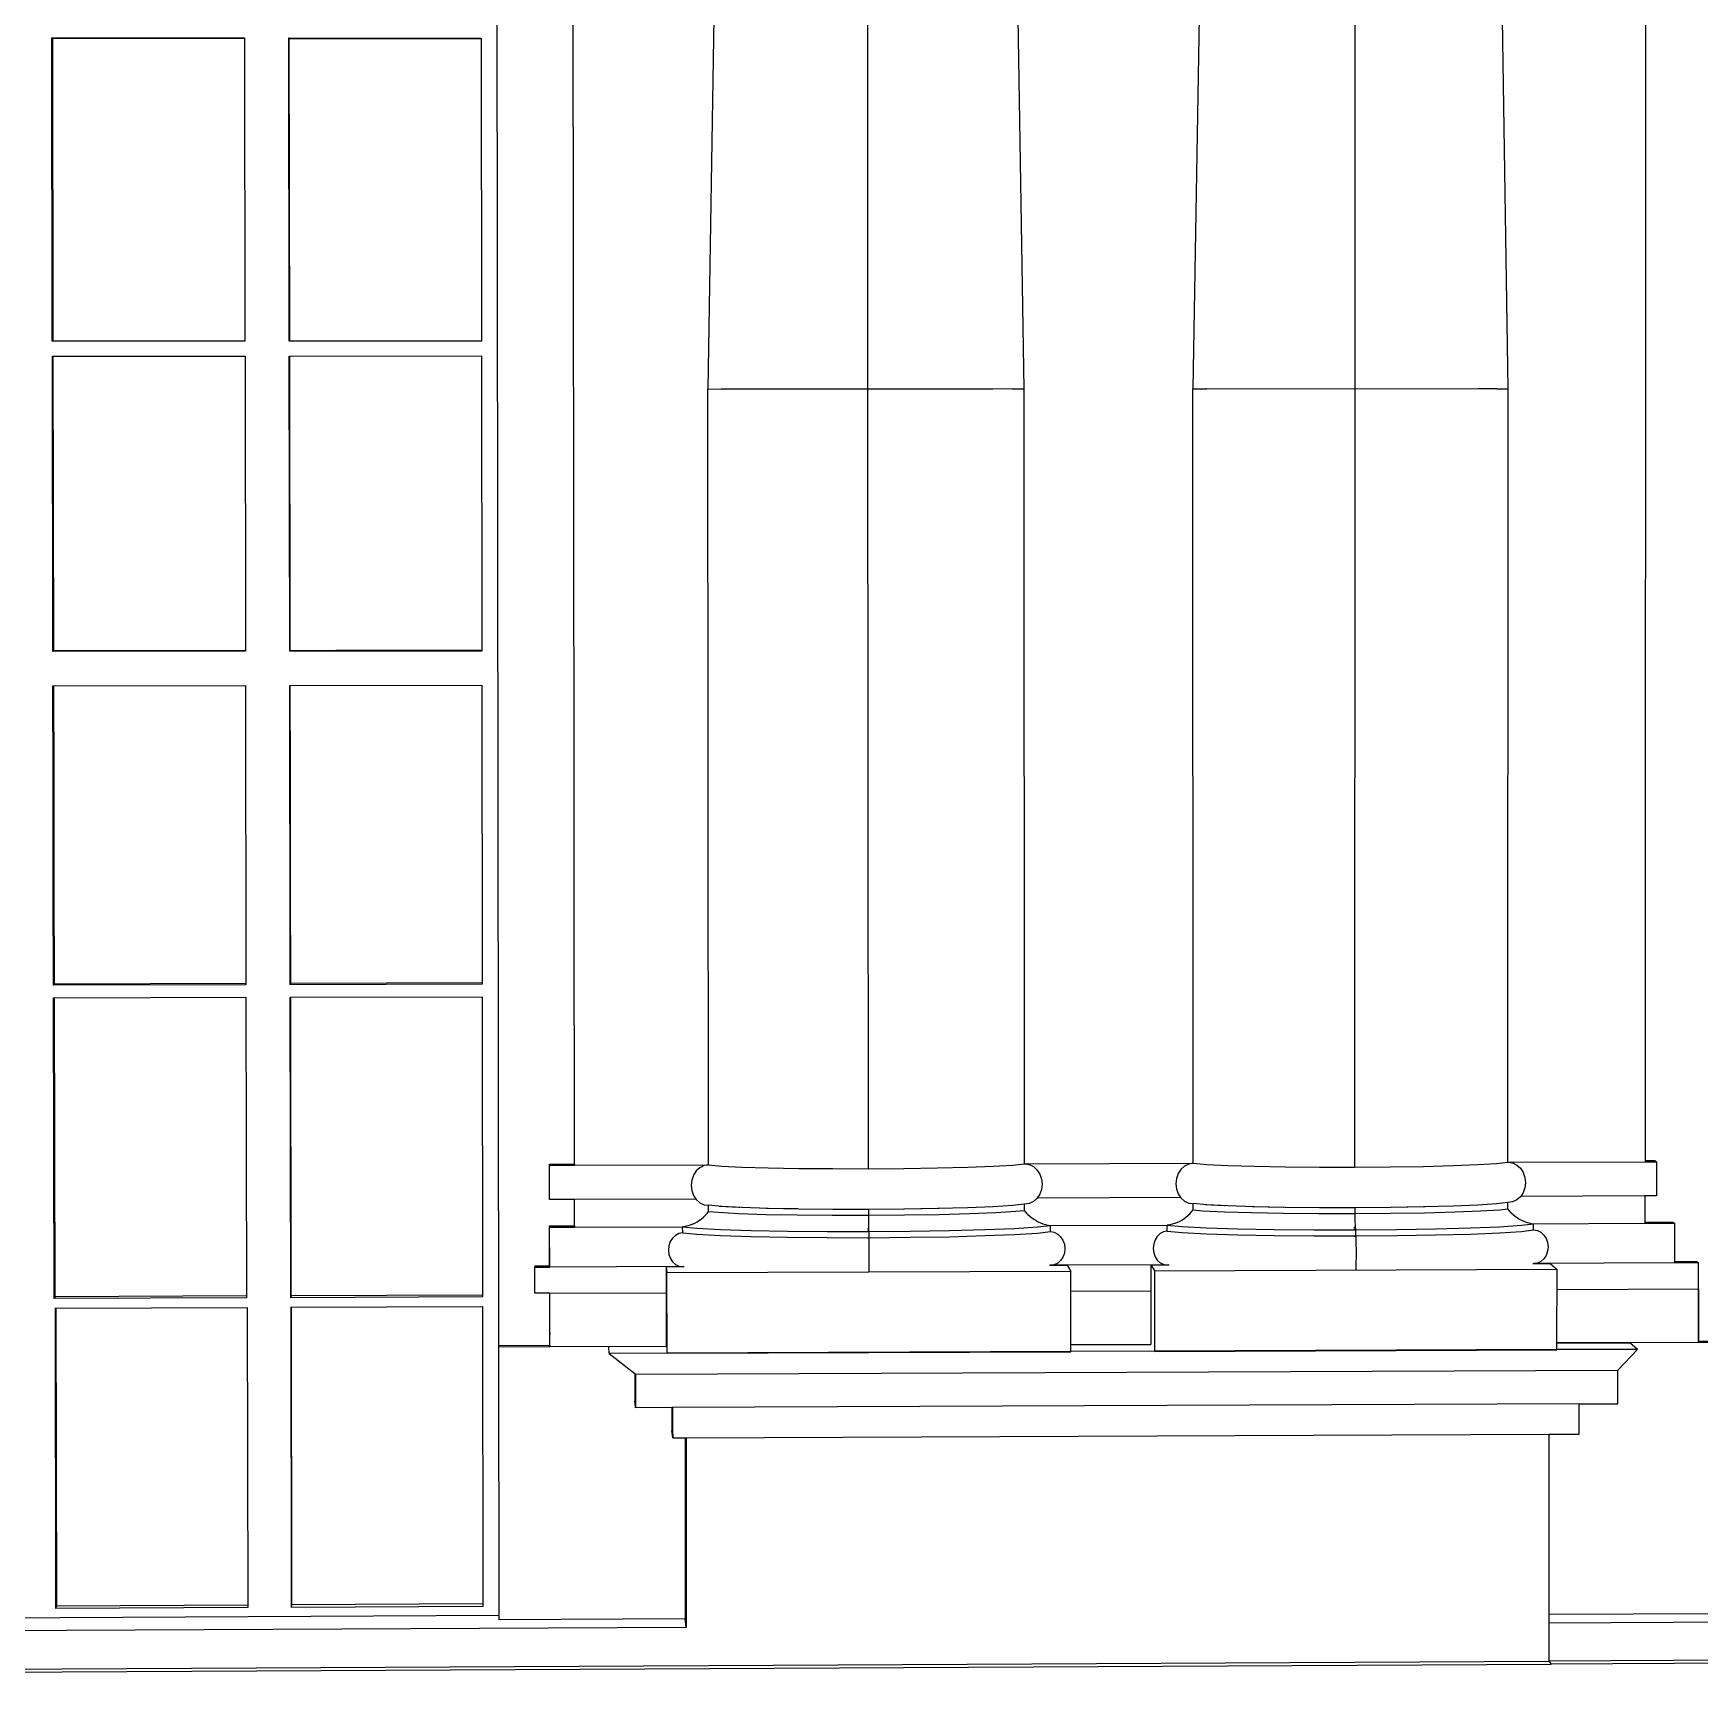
# Model space of a CAD drawing. Extents: x -106 to 80, y -44 to 65.
# Drawn here: x -13.59 to 4.62, y -7.24 to 10.83 of the extents above; entities that cross this region are included whole.
import ezdxf

# ---------------------------------------------------------------- set-up
doc = ezdxf.new("R2010")
doc.units = 0
doc.layers.get('0').update_dxf_attribs({"linetype": 'CONTINUOUS'})

msp = doc.modelspace()

# ---------------------------------------------------------------- linework, layer by layer
for p, q in [((-5.97, 22.871), (-6.218, 6.946)), ((-4.469, 6.944), (-4.48, 22.934)), ((-2.761, 6.947), (-3.024, 22.855)), ((-0.658, 22.842), (-0.918, 6.947)), ((0.853, 6.945), (0.851, 22.904)), ((2.526, 6.947), (2.277, 22.825)), ((-8.527, 14.353), (-8.507, -3.507)), ((-7.681, 2.715), (-7.691, 11.782)), ((-7.681, 2.715), (-7.69, 11.788)), ((4.028, 11.764), (4.021, -1.484)), ((-13.382, 7.469), (-13.387, 10.784)), ((-13.387, 10.784), (-11.282, 10.782)), ((-13.377, 10.778), (-13.387, 10.784)), ((-13.371, 7.469), (-13.377, 10.778)), ((-13.377, 10.778), (-11.282, 10.775)), ((-11.282, 10.782), (-11.282, 10.775)), ((-11.282, 10.775), (-11.277, 7.469)), ((-10.792, 7.469), (-10.797, 10.781)), ((-10.797, 10.781), (-8.696, 10.779)), ((-10.792, 10.774), (-10.797, 10.781)), ((-10.792, 10.774), (-8.696, 10.772)), ((-10.787, 7.469), (-10.792, 10.774)), ((-8.696, 10.779), (-8.696, 10.772)), ((-8.696, 10.772), (-8.692, 7.469)), ((-13.371, 7.469), (-13.382, 7.469)), ((-11.277, 7.469), (-13.371, 7.469)), ((-10.787, 7.469), (-10.792, 7.469)), ((-8.692, 7.469), (-10.787, 7.469)), ((-13.375, 4.077), (-13.381, 7.306)), ((-13.381, 7.306), (-13.371, 7.306)), ((-13.365, 4.084), (-13.371, 7.306)), ((-13.371, 7.306), (-11.276, 7.306)), ((-11.276, 7.306), (-11.272, 4.087)), ((-10.787, 4.081), (-10.792, 7.306)), ((-10.792, 7.306), (-10.787, 7.306)), ((-10.787, 7.306), (-8.692, 7.307)), ((-10.782, 4.087), (-10.787, 7.306)), ((-8.692, 7.307), (-8.688, 4.09)), ((-6.211, -1.53), (-6.218, 6.946)), ((-6.218, 6.946), (-6.073, 6.945)), ((-4.469, 6.944), (-6.073, 6.945)), ((-3.105, 6.945), (-4.469, 6.944)), ((-4.464, -1.573), (-4.469, 6.944)), ((-2.895, 6.946), (-3.105, 6.945)), ((-2.895, 6.946), (-2.761, 6.947)), ((-2.758, -1.519), (-2.761, 6.947)), ((-0.917, -1.513), (-0.918, 6.947)), ((-0.918, 6.947), (-0.766, 6.946)), ((0.853, 6.945), (-0.766, 6.946)), ((0.852, -1.556), (0.853, 6.945)), ((2.198, 6.946), (0.853, 6.945)), ((2.401, 6.947), (2.198, 6.946)), ((2.401, 6.947), (2.526, 6.947)), ((2.523, -1.502), (2.526, 6.947)), ((-13.365, 4.084), (-13.375, 4.077)), ((-11.272, 4.08), (-13.375, 4.077)), ((-11.272, 4.087), (-13.365, 4.084)), ((-11.272, 4.087), (-11.272, 4.08)), ((-10.782, 4.087), (-10.787, 4.081)), ((-10.288, 4.081), (-10.787, 4.081)), ((-10.284, 4.088), (-10.782, 4.087)), ((-10.284, 4.088), (-10.288, 4.081)), ((-8.688, 4.083), (-10.288, 4.081)), ((-8.688, 4.09), (-10.284, 4.088)), ((-8.688, 4.09), (-8.688, 4.083)), ((-13.375, 3.704), (-13.364, 3.704)), ((-13.373, 2.703), (-13.375, 3.704)), ((-13.364, 3.704), (-11.271, 3.707)), ((-13.362, 2.703), (-13.364, 3.704)), ((-11.271, 3.707), (-11.266, 0.45)), ((-10.787, 3.707), (-10.781, 3.707)), ((-10.785, 2.712), (-10.787, 3.707)), ((-10.781, 3.707), (-8.688, 3.71)), ((-10.78, 2.712), (-10.781, 3.707)), ((-8.688, 3.71), (-8.684, 0.457)), ((-13.362, 2.703), (-13.373, 2.703)), ((-13.373, 2.694), (-13.373, 2.703)), ((-13.362, 2.694), (-13.373, 2.694)), ((-13.373, 2.629), (-13.373, 2.694)), ((-13.362, 2.629), (-13.373, 2.629)), ((-13.373, 2.624), (-13.373, 2.629)), ((-13.373, 2.624), (-13.362, 2.624)), ((-13.373, 2.534), (-13.373, 2.624)), ((-13.362, 2.694), (-13.362, 2.703)), ((-13.362, 2.629), (-13.362, 2.694)), ((-13.362, 2.624), (-13.362, 2.629)), ((-13.362, 2.534), (-13.362, 2.624)), ((-10.78, 2.712), (-10.785, 2.712)), ((-10.785, 2.703), (-10.785, 2.712)), ((-10.78, 2.703), (-10.785, 2.703)), ((-10.785, 2.638), (-10.785, 2.703)), ((-10.78, 2.638), (-10.785, 2.638)), ((-10.785, 2.633), (-10.785, 2.638)), ((-10.785, 2.633), (-10.78, 2.633)), ((-10.785, 2.543), (-10.785, 2.633)), ((-10.78, 2.703), (-10.78, 2.712)), ((-10.78, 2.638), (-10.78, 2.703)), ((-10.78, 2.633), (-10.78, 2.638)), ((-10.78, 2.543), (-10.78, 2.633)), ((-7.681, 2.715), (-7.681, 2.715)), ((-7.681, 2.706), (-7.681, 2.715)), ((-7.681, 2.706), (-7.681, 2.715)), ((-7.681, 2.706), (-7.681, 2.706)), ((-7.681, 2.641), (-7.681, 2.706)), ((-7.681, 2.641), (-7.681, 2.706)), ((-7.681, 2.641), (-7.681, 2.641)), ((-7.681, 2.637), (-7.681, 2.641)), ((-7.681, 2.637), (-7.681, 2.641)), ((-7.681, 2.637), (-7.681, 2.637)), ((-7.681, 2.547), (-7.681, 2.637)), ((-7.681, 2.547), (-7.681, 2.637)), ((-13.362, 2.534), (-13.373, 2.534)), ((-13.373, 2.472), (-13.373, 2.534)), ((-13.362, 2.472), (-13.373, 2.472)), ((-13.372, 2.376), (-13.373, 2.472)), ((-13.362, 2.376), (-13.372, 2.376)), ((-13.372, 2.374), (-13.372, 2.376)), ((-13.362, 2.375), (-13.372, 2.374)), ((-13.372, 1.989), (-13.372, 2.374)), ((-13.362, 2.472), (-13.362, 2.534)), ((-13.362, 2.376), (-13.362, 2.472)), ((-13.362, 2.375), (-13.362, 2.376)), ((-13.361, 1.989), (-13.362, 2.375)), ((-10.78, 2.543), (-10.785, 2.543)), ((-10.785, 2.481), (-10.785, 2.543)), ((-10.78, 2.481), (-10.785, 2.481)), ((-10.785, 2.386), (-10.785, 2.481)), ((-10.779, 2.386), (-10.785, 2.386)), ((-10.785, 2.384), (-10.785, 2.386)), ((-10.779, 2.384), (-10.785, 2.384)), ((-10.784, 1.999), (-10.785, 2.384)), ((-10.78, 2.481), (-10.78, 2.543)), ((-10.779, 2.386), (-10.78, 2.481)), ((-10.779, 2.384), (-10.779, 2.386)), ((-10.779, 1.999), (-10.779, 2.384)), ((-7.681, 2.547), (-7.681, 2.547)), ((-7.681, 2.485), (-7.681, 2.547)), ((-7.681, 2.485), (-7.681, 2.547)), ((-7.681, 2.485), (-7.681, 2.485)), ((-7.681, 2.389), (-7.681, 2.485)), ((-7.681, 2.389), (-7.681, 2.485)), ((-7.681, 2.389), (-7.681, 2.389)), ((-7.681, 2.387), (-7.681, 2.389)), ((-7.681, 2.387), (-7.681, 2.389)), ((-7.681, 2.387), (-7.681, 2.387)), ((-7.681, 2.003), (-7.681, 2.387)), ((-7.68, 2.003), (-7.681, 2.387)), ((-13.361, 1.989), (-13.372, 1.989)), ((-13.372, 1.988), (-13.372, 1.989)), ((-13.361, 1.988), (-13.372, 1.988)), ((-13.372, 1.901), (-13.372, 1.988)), ((-13.361, 1.901), (-13.372, 1.901)), ((-13.371, 1.78), (-13.372, 1.901)), ((-13.361, 1.988), (-13.361, 1.989)), ((-13.361, 1.901), (-13.361, 1.988)), ((-13.361, 1.78), (-13.361, 1.901)), ((-10.779, 1.999), (-10.784, 1.999)), ((-10.784, 1.998), (-10.784, 1.999)), ((-10.779, 1.998), (-10.784, 1.998)), ((-10.784, 1.911), (-10.784, 1.998)), ((-10.779, 1.911), (-10.784, 1.911)), ((-10.784, 1.791), (-10.784, 1.911)), ((-10.779, 1.998), (-10.779, 1.999)), ((-10.779, 1.911), (-10.779, 1.998)), ((-10.779, 1.791), (-10.779, 1.911)), ((-7.68, 2.003), (-7.681, 2.003)), ((-7.681, 2.002), (-7.681, 2.003)), ((-7.68, 2.002), (-7.681, 2.002)), ((-7.681, 1.915), (-7.681, 2.002)), ((-7.68, 1.915), (-7.681, 1.915)), ((-7.68, 1.795), (-7.681, 1.915)), ((-7.68, 2.002), (-7.68, 2.003)), ((-7.68, 1.915), (-7.68, 2.002)), ((-7.68, 1.795), (-7.68, 1.915)), ((-13.361, 1.78), (-13.371, 1.78)), ((-13.371, 1.777), (-13.371, 1.78)), ((-13.361, 1.777), (-13.371, 1.777)), ((-13.371, 1.731), (-13.371, 1.777)), ((-13.371, 1.731), (-13.361, 1.731)), ((-13.371, 1.631), (-13.371, 1.731)), ((-13.361, 1.777), (-13.361, 1.78)), ((-13.361, 1.731), (-13.361, 1.777)), ((-13.361, 1.631), (-13.361, 1.731)), ((-10.779, 1.791), (-10.784, 1.791)), ((-10.784, 1.787), (-10.784, 1.791)), ((-10.779, 1.787), (-10.784, 1.787)), ((-10.784, 1.741), (-10.784, 1.787)), ((-10.784, 1.741), (-10.779, 1.741)), ((-10.784, 1.641), (-10.784, 1.741)), ((-10.778, 1.641), (-10.784, 1.641)), ((-10.784, 1.517), (-10.784, 1.641)), ((-10.779, 1.787), (-10.779, 1.791)), ((-10.779, 1.741), (-10.779, 1.787)), ((-10.778, 1.641), (-10.779, 1.741)), ((-10.778, 1.517), (-10.778, 1.641)), ((-7.68, 1.795), (-7.68, 1.795)), ((-7.68, 1.791), (-7.68, 1.795)), ((-7.68, 1.791), (-7.68, 1.795)), ((-7.68, 1.791), (-7.68, 1.791)), ((-7.68, 1.745), (-7.68, 1.791)), ((-7.68, 1.745), (-7.68, 1.791)), ((-7.68, 1.745), (-7.68, 1.745)), ((-7.68, 1.646), (-7.68, 1.745)), ((-7.68, 1.646), (-7.68, 1.745)), ((-7.68, 1.646), (-7.68, 1.646)), ((-7.68, 1.522), (-7.68, 1.646)), ((-7.68, 1.522), (-7.68, 1.646)), ((-13.361, 1.631), (-13.371, 1.631)), ((-13.371, 1.506), (-13.371, 1.631)), ((-13.36, 1.507), (-13.371, 1.506)), ((-13.371, 1.502), (-13.371, 1.506)), ((-13.36, 1.502), (-13.371, 1.502)), ((-13.369, 0.431), (-13.371, 1.502)), ((-13.36, 1.507), (-13.361, 1.631)), ((-13.36, 1.502), (-13.36, 1.507)), ((-13.358, 0.445), (-13.36, 1.502)), ((-10.778, 1.517), (-10.784, 1.517)), ((-10.784, 1.513), (-10.784, 1.517)), ((-10.778, 1.513), (-10.784, 1.513)), ((-10.782, 0.437), (-10.784, 1.513)), ((-10.778, 1.513), (-10.778, 1.517)), ((-10.777, 0.451), (-10.778, 1.513)), ((-7.68, 1.522), (-7.68, 1.522)), ((-7.68, 1.518), (-7.68, 1.522)), ((-7.68, 1.518), (-7.68, 1.522)), ((-7.68, 1.518), (-7.68, 1.518)), ((-7.676, -1.534), (-7.68, 1.518)), ((-7.677, -1.522), (-7.68, 1.518)), ((-13.358, 0.445), (-13.369, 0.431)), ((-11.266, 0.436), (-13.369, 0.431)), ((-11.266, 0.45), (-13.358, 0.445)), ((-11.266, 0.45), (-11.266, 0.436)), ((-10.777, 0.451), (-10.782, 0.437)), ((-8.684, 0.443), (-10.782, 0.437)), ((-8.684, 0.457), (-10.777, 0.451)), ((-8.684, 0.457), (-8.684, 0.443)), ((-13.363, -2.992), (-13.369, 0.295)), ((-13.369, 0.295), (-13.358, 0.295)), ((-13.358, 0.295), (-11.266, 0.3)), ((-13.352, -2.971), (-13.358, 0.295)), ((-11.266, 0.3), (-11.261, -2.963)), ((-10.777, -2.982), (-10.782, 0.301)), ((-10.782, 0.301), (-10.776, 0.301)), ((-10.776, 0.301), (-8.684, 0.307)), ((-10.772, -2.961), (-10.776, 0.301)), ((-8.684, 0.307), (-8.68, -2.953)), ((-7.949, -1.523), (-7.677, -1.522)), ((-7.948, -1.898), (-7.949, -1.523)), ((-7.949, -1.523), (-7.949, -1.535)), ((-7.949, -1.535), (-7.676, -1.534)), ((-7.948, -1.898), (-7.949, -1.535)), ((-7.677, -1.522), (-7.676, -1.534)), ((-7.676, -1.534), (-6.211, -1.529)), ((-6.345, -1.597), (-6.375, -1.644)), ((-6.306, -1.562), (-6.345, -1.597)), ((-6.26, -1.539), (-6.306, -1.562)), ((-6.211, -1.53), (-6.26, -1.539)), ((-6.211, -1.53), (-6.066, -1.543)), ((-6.066, -1.543), (-5.846, -1.554)), ((-5.846, -1.554), (-5.561, -1.563)), ((-5.561, -1.563), (-5.225, -1.569)), ((-5.225, -1.569), (-4.853, -1.572)), ((-4.853, -1.572), (-4.464, -1.573)), ((-4.464, -1.573), (-4.076, -1.57)), ((-4.076, -1.57), (-3.708, -1.564)), ((-3.708, -1.564), (-3.378, -1.556)), ((-3.378, -1.556), (-3.101, -1.545)), ((-3.101, -1.545), (-2.891, -1.533)), ((-2.891, -1.533), (-2.758, -1.519)), ((-2.758, -1.518), (-0.917, -1.512)), ((-2.758, -1.519), (-2.708, -1.527)), ((-2.708, -1.527), (-2.662, -1.55)), ((-2.662, -1.55), (-2.623, -1.585)), ((-2.623, -1.585), (-2.592, -1.631)), ((-2.592, -1.631), (-2.573, -1.685)), ((-1.079, -1.626), (-1.097, -1.68)), ((-1.049, -1.58), (-1.079, -1.626)), ((-1.01, -1.544), (-1.049, -1.58)), ((-0.965, -1.522), (-1.01, -1.544)), ((-0.917, -1.513), (-0.965, -1.522)), ((-0.917, -1.513), (-0.765, -1.526)), ((-0.765, -1.526), (-0.539, -1.537)), ((-0.539, -1.537), (-0.249, -1.546)), ((-0.249, -1.546), (0.09, -1.552)), ((0.09, -1.552), (0.464, -1.555)), ((0.464, -1.555), (0.852, -1.556)), ((0.852, -1.556), (1.238, -1.553)), ((1.238, -1.553), (1.602, -1.547)), ((1.602, -1.547), (1.926, -1.539)), ((1.926, -1.539), (2.196, -1.528)), ((2.196, -1.528), (2.398, -1.516)), ((2.398, -1.516), (2.523, -1.502)), ((2.523, -1.501), (4.021, -1.496)), ((2.523, -1.502), (2.573, -1.51)), ((2.573, -1.51), (2.619, -1.533)), ((2.619, -1.533), (2.659, -1.568)), ((2.659, -1.568), (2.689, -1.614)), ((2.689, -1.614), (2.709, -1.668)), ((4.021, -1.484), (4.13, -1.484)), ((4.021, -1.484), (4.021, -1.496)), ((4.021, -1.496), (4.13, -1.496)), ((4.13, -1.484), (4.146, -1.496)), ((4.13, -1.484), (4.13, -1.496)), ((4.13, -1.496), (4.146, -1.496)), ((4.146, -1.496), (4.146, -1.87)), ((-6.394, -1.697), (-6.4, -1.755)), ((-6.4, -1.755), (-6.394, -1.812)), ((-6.375, -1.644), (-6.394, -1.697)), ((-6.394, -1.812), (-6.375, -1.865)), ((-2.573, -1.799), (-2.592, -1.852)), ((-2.573, -1.685), (-2.567, -1.742)), ((-2.567, -1.742), (-2.573, -1.799)), ((-1.097, -1.68), (-1.104, -1.737)), ((-1.104, -1.737), (-1.097, -1.794)), ((-1.097, -1.794), (-1.079, -1.847)), ((2.709, -1.782), (2.689, -1.835)), ((2.709, -1.668), (2.715, -1.725)), ((2.715, -1.725), (2.709, -1.782)), ((-7.948, -1.898), (-7.948, -1.91)), ((-7.948, -1.898), (-7.948, -1.898)), ((-7.948, -1.91), (-7.948, -1.898)), ((-7.677, -1.91), (-7.948, -1.91)), ((-7.676, -2.197), (-7.677, -1.91)), ((-7.676, -1.91), (-7.677, -1.91)), ((-6.348, -1.905), (-7.676, -1.91)), ((-7.676, -2.21), (-7.676, -1.91)), ((-6.375, -1.865), (-6.345, -1.91)), ((-6.345, -1.91), (-6.305, -1.944)), ((-6.305, -1.944), (-6.26, -1.966)), ((-6.26, -1.966), (-6.211, -1.972)), ((-6.066, -1.986), (-6.211, -1.972)), ((-6.211, -2.04), (-6.211, -1.973)), ((-6.09, -1.982), (-5.88, -1.993)), ((-5.846, -1.997), (-6.066, -1.986)), ((-5.88, -1.993), (-5.871, -1.993)), ((-5.561, -2.006), (-5.846, -1.997)), ((-5.582, -2.003), (-5.242, -2.009)), ((-3.378, -1.999), (-3.708, -2.008)), ((-3.101, -1.988), (-3.378, -1.999)), ((-2.891, -1.975), (-3.101, -1.988)), ((-2.758, -1.961), (-2.891, -1.975)), ((-2.708, -1.954), (-2.758, -1.961)), ((-2.758, -2.028), (-2.758, -1.961)), ((-2.662, -1.932), (-2.708, -1.954)), ((-2.623, -1.898), (-2.662, -1.932)), ((-2.592, -1.852), (-2.623, -1.898)), ((-1.052, -1.887), (-2.619, -1.893)), ((-1.079, -1.847), (-1.049, -1.892)), ((-1.049, -1.892), (-1.01, -1.927)), ((-1.01, -1.927), (-0.965, -1.948)), ((-0.965, -1.948), (-0.917, -1.954)), ((-0.765, -1.968), (-0.917, -1.954)), ((-0.917, -2.022), (-0.917, -1.955)), ((-0.787, -1.965), (-0.574, -1.975)), ((-0.539, -1.979), (-0.765, -1.968)), ((-0.574, -1.975), (-0.562, -1.976)), ((-0.249, -1.988), (-0.539, -1.979)), ((-0.269, -1.985), (0.071, -1.991)), ((0.09, -1.995), (-0.249, -1.988)), ((0.071, -1.991), (0.076, -1.991)), ((0.464, -1.999), (0.09, -1.995)), ((0.849, -1.999), (0.464, -1.999)), ((0.849, -1.999), (0.849, -2.063)), ((0.852, -1.999), (0.849, -1.999)), ((1.238, -1.996), (0.852, -1.999)), ((1.602, -1.99), (1.238, -1.996)), ((1.247, -1.992), (1.614, -1.986)), ((1.926, -1.981), (1.602, -1.99)), ((1.614, -1.986), (1.619, -1.986)), ((2.196, -1.97), (1.926, -1.981)), ((2.398, -1.957), (2.196, -1.97)), ((2.523, -1.943), (2.398, -1.957)), ((2.573, -1.936), (2.523, -1.943)), ((2.523, -2.01), (2.523, -1.943)), ((2.619, -1.914), (2.573, -1.936)), ((2.659, -1.88), (2.619, -1.914)), ((2.689, -1.835), (2.659, -1.88)), ((4.02, -1.87), (2.662, -1.875)), ((4.146, -1.87), (4.02, -1.87)), ((4.02, -1.87), (4.02, -2.157)), ((-6.386, -2.178), (-6.412, -2.188)), ((-6.386, -2.178), (-6.36, -2.166)), ((-6.36, -2.166), (-6.335, -2.153)), ((-6.335, -2.153), (-6.312, -2.138)), ((-6.312, -2.138), (-6.289, -2.121)), ((-6.289, -2.121), (-6.267, -2.103)), ((-6.267, -2.103), (-6.247, -2.083)), ((-6.247, -2.083), (-6.228, -2.062)), ((-6.228, -2.062), (-6.211, -2.04)), ((-6.211, -2.04), (-6.107, -2.049)), ((-6.107, -2.049), (-5.879, -2.061)), ((-5.879, -2.061), (-5.586, -2.071)), ((-5.586, -2.071), (-5.242, -2.077)), ((-5.225, -2.013), (-5.561, -2.006)), ((-5.242, -2.009), (-5.24, -2.009)), ((-5.242, -2.077), (-4.862, -2.081)), ((-4.853, -2.017), (-5.225, -2.013)), ((-4.862, -2.081), (-4.465, -2.081)), ((-4.465, -2.017), (-4.853, -2.017)), ((-4.465, -2.017), (-4.465, -2.081)), ((-4.463, -2.017), (-4.465, -2.017)), ((-4.465, -2.081), (-4.069, -2.078)), ((-4.465, -2.081), (-4.465, -2.104)), ((-4.465, -2.104), (-4.464, -2.125)), ((-4.464, -2.125), (-4.464, -2.146)), ((-4.464, -2.146), (-4.464, -2.165)), ((-4.464, -2.165), (-4.463, -2.182)), ((-4.076, -2.014), (-4.463, -2.017)), ((-4.463, -2.182), (-4.463, -2.198)), ((-3.708, -2.008), (-4.076, -2.014)), ((-4.069, -2.078), (-3.693, -2.072)), ((-4.067, -2.01), (-3.693, -2.004)), ((-3.693, -2.004), (-3.691, -2.004)), ((-3.693, -2.072), (-3.355, -2.063)), ((-3.355, -2.063), (-3.071, -2.052)), ((-3.071, -2.052), (-2.853, -2.038)), ((-2.853, -2.038), (-2.758, -2.028)), ((-2.74, -2.05), (-2.758, -2.028)), ((-2.721, -2.071), (-2.74, -2.05)), ((-2.721, -2.071), (-2.701, -2.091)), ((-2.701, -2.091), (-2.679, -2.109)), ((-2.679, -2.109), (-2.657, -2.125)), ((-2.657, -2.125), (-2.633, -2.14)), ((-2.633, -2.14), (-2.608, -2.153)), ((-2.608, -2.153), (-2.583, -2.165)), ((-2.583, -2.165), (-2.557, -2.175)), ((-2.557, -2.175), (-2.53, -2.183)), ((-2.53, -2.183), (-2.503, -2.189)), ((-1.171, -2.185), (-1.199, -2.189)), ((-1.144, -2.178), (-1.171, -2.185)), ((-1.117, -2.17), (-1.144, -2.178)), ((-1.091, -2.16), (-1.117, -2.17)), ((-1.091, -2.16), (-1.066, -2.148)), ((-1.066, -2.148), (-1.041, -2.135)), ((-1.041, -2.135), (-1.017, -2.119)), ((-1.017, -2.119), (-0.995, -2.103)), ((-0.995, -2.103), (-0.973, -2.085)), ((-0.973, -2.085), (-0.953, -2.065)), ((-0.953, -2.065), (-0.934, -2.044)), ((-0.934, -2.044), (-0.917, -2.022)), ((-0.917, -2.022), (-0.809, -2.031)), ((-0.809, -2.031), (-0.574, -2.043)), ((-0.574, -2.043), (-0.277, -2.052)), ((-0.277, -2.052), (0.071, -2.059)), ((0.071, -2.059), (0.452, -2.063)), ((0.452, -2.063), (0.849, -2.063)), ((0.849, -2.063), (1.242, -2.06)), ((0.849, -2.063), (0.849, -2.086)), ((0.849, -2.086), (0.85, -2.107)), ((0.85, -2.107), (0.85, -2.128)), ((0.85, -2.128), (0.851, -2.146)), ((0.851, -2.146), (0.852, -2.164)), ((0.852, -2.164), (0.853, -2.18)), ((0.853, -2.18), (0.854, -2.194)), ((1.242, -2.06), (1.613, -2.054)), ((1.613, -2.054), (1.946, -2.045)), ((1.946, -2.045), (2.223, -2.033)), ((2.223, -2.033), (2.433, -2.02)), ((2.433, -2.02), (2.523, -2.01)), ((2.541, -2.032), (2.523, -2.01)), ((2.56, -2.053), (2.541, -2.032)), ((2.56, -2.053), (2.58, -2.072)), ((2.58, -2.072), (2.601, -2.09)), ((2.601, -2.09), (2.624, -2.107)), ((2.624, -2.107), (2.647, -2.122)), ((2.647, -2.122), (2.672, -2.135)), ((2.67, -2.191), (2.804, -2.176)), ((2.672, -2.135), (2.697, -2.147)), ((2.697, -2.147), (2.723, -2.157)), ((2.723, -2.157), (2.75, -2.165)), ((2.75, -2.165), (2.777, -2.171)), ((2.777, -2.171), (2.804, -2.176)), ((2.793, -2.174), (4.02, -2.169)), ((2.804, -2.242), (2.804, -2.176)), ((4.02, -2.157), (4.325, -2.156)), ((4.02, -2.157), (4.02, -2.169)), ((4.02, -2.169), (4.342, -2.168)), ((4.325, -2.156), (4.342, -2.168)), ((4.342, -2.168), (4.342, -2.589)), ((-7.948, -2.198), (-7.676, -2.197)), ((-7.948, -2.198), (-7.948, -2.211)), ((-7.948, -2.633), (-7.948, -2.198)), ((-7.948, -2.211), (-7.676, -2.21)), ((-7.947, -2.647), (-7.948, -2.211)), ((-7.676, -2.197), (-7.676, -2.21)), ((-7.676, -2.21), (-6.482, -2.206)), ((-6.604, -2.33), (-6.629, -2.369)), ((-6.571, -2.301), (-6.604, -2.33)), ((-6.534, -2.281), (-6.571, -2.301)), ((-6.493, -2.274), (-6.534, -2.281)), ((-6.466, -2.203), (-6.494, -2.208)), ((-6.493, -2.274), (-6.494, -2.208)), ((-6.494, -2.208), (-6.339, -2.222)), ((-6.493, -2.274), (-6.339, -2.289)), ((-6.439, -2.197), (-6.466, -2.203)), ((-6.412, -2.188), (-6.439, -2.197)), ((-6.339, -2.222), (-6.079, -2.236)), ((-6.339, -2.289), (-6.079, -2.302)), ((-6.079, -2.236), (-5.744, -2.247)), ((-6.079, -2.302), (-5.744, -2.313)), ((-5.744, -2.247), (-5.35, -2.254)), ((-5.744, -2.313), (-5.35, -2.321)), ((-5.35, -2.254), (-4.915, -2.258)), ((-5.35, -2.321), (-4.915, -2.325)), ((-4.915, -2.258), (-4.461, -2.259)), ((-4.915, -2.325), (-4.466, -2.326)), ((-4.466, -2.236), (-4.466, -2.225)), ((-4.466, -2.253), (-4.466, -2.246)), ((-4.466, -2.334), (-4.466, -2.326)), ((-4.466, -2.326), (-4.461, -2.326)), ((-4.463, -2.198), (-4.463, -2.213)), ((-4.463, -2.213), (-4.462, -2.225)), ((-4.462, -2.225), (-4.462, -2.236)), ((-4.462, -2.236), (-4.462, -2.246)), ((-4.462, -2.246), (-4.461, -2.253)), ((-4.461, -2.259), (-4.461, -2.253)), ((-4.461, -2.259), (-4.008, -2.255)), ((-4.461, -2.259), (-4.461, -2.326)), ((-4.461, -2.326), (-4.008, -2.322)), ((-4.461, -2.326), (-4.46, -2.334)), ((-4.46, -2.334), (-4.46, -2.354)), ((-4.46, -2.354), (-4.459, -2.385)), ((-4.008, -2.255), (-3.578, -2.248)), ((-4.008, -2.322), (-3.578, -2.315)), ((-3.578, -2.248), (-3.192, -2.238)), ((-3.578, -2.315), (-3.192, -2.304)), ((-3.192, -2.238), (-2.867, -2.224)), ((-3.192, -2.304), (-2.867, -2.291)), ((-2.867, -2.224), (-2.618, -2.209)), ((-2.867, -2.291), (-2.618, -2.275)), ((-2.618, -2.209), (-2.475, -2.194)), ((-2.618, -2.275), (-2.475, -2.26)), ((-2.503, -2.189), (-2.475, -2.194)), ((-2.487, -2.192), (-1.187, -2.188)), ((-2.475, -2.26), (-2.475, -2.194)), ((-2.475, -2.26), (-2.434, -2.267)), ((-2.434, -2.267), (-2.396, -2.286)), ((-2.396, -2.286), (-2.364, -2.316)), ((-2.364, -2.316), (-2.339, -2.354)), ((-2.339, -2.354), (-2.323, -2.398)), ((-1.332, -2.35), (-1.347, -2.395)), ((-1.308, -2.312), (-1.332, -2.35)), ((-1.276, -2.282), (-1.308, -2.312)), ((-1.239, -2.263), (-1.276, -2.282)), ((-1.199, -2.256), (-1.239, -2.263)), ((-1.199, -2.256), (-1.199, -2.189)), ((-1.199, -2.189), (-1.037, -2.203)), ((-1.199, -2.256), (-1.037, -2.27)), ((-1.037, -2.203), (-0.769, -2.217)), ((-1.037, -2.27), (-0.769, -2.284)), ((-0.769, -2.217), (-0.429, -2.228)), ((-0.769, -2.284), (-0.429, -2.295)), ((-0.429, -2.228), (-0.031, -2.236)), ((-0.429, -2.295), (-0.031, -2.303)), ((-0.031, -2.236), (0.404, -2.24)), ((-0.031, -2.303), (0.404, -2.307)), ((0.404, -2.24), (0.858, -2.24)), ((0.404, -2.307), (0.846, -2.307)), ((0.846, -2.218), (0.846, -2.207)), ((0.846, -2.235), (0.846, -2.227)), ((0.846, -2.315), (0.846, -2.307)), ((0.846, -2.307), (0.858, -2.307)), ((0.854, -2.194), (0.854, -2.207)), ((0.854, -2.207), (0.855, -2.218)), ((0.855, -2.218), (0.856, -2.227)), ((0.856, -2.227), (0.857, -2.235)), ((0.858, -2.24), (0.857, -2.235)), ((0.858, -2.24), (1.308, -2.237)), ((0.858, -2.24), (0.858, -2.307)), ((0.858, -2.307), (1.308, -2.304)), ((0.858, -2.307), (0.86, -2.315)), ((0.86, -2.315), (0.861, -2.335)), ((0.861, -2.335), (0.862, -2.366)), ((0.862, -2.366), (0.863, -2.405)), ((1.308, -2.237), (1.733, -2.23)), ((1.308, -2.304), (1.733, -2.296)), ((1.733, -2.23), (2.113, -2.219)), ((1.733, -2.296), (2.113, -2.286)), ((2.113, -2.219), (2.43, -2.206)), ((2.113, -2.286), (2.43, -2.273)), ((2.43, -2.206), (2.67, -2.191)), ((2.43, -2.273), (2.67, -2.257)), ((2.67, -2.257), (2.804, -2.242)), ((2.804, -2.242), (2.845, -2.249)), ((2.845, -2.249), (2.883, -2.267)), ((2.883, -2.267), (2.916, -2.297)), ((2.916, -2.297), (2.941, -2.335)), ((2.941, -2.335), (2.957, -2.38)), ((-6.644, -2.414), (-6.649, -2.461)), ((-6.649, -2.461), (-6.644, -2.509)), ((-6.629, -2.369), (-6.644, -2.414)), ((-6.644, -2.509), (-6.628, -2.553)), ((-4.459, -2.385), (-4.459, -2.424)), ((-4.459, -2.424), (-4.458, -2.469)), ((-4.458, -2.469), (-4.458, -2.518)), ((-4.458, -2.518), (-4.458, -2.565)), ((-2.339, -2.538), (-2.364, -2.575)), ((-2.323, -2.494), (-2.339, -2.538)), ((-2.323, -2.398), (-2.318, -2.446)), ((-2.318, -2.446), (-2.323, -2.494)), ((-1.347, -2.395), (-1.353, -2.443)), ((-1.353, -2.443), (-1.347, -2.49)), ((-1.347, -2.49), (-1.332, -2.534)), ((-1.332, -2.534), (-1.308, -2.572)), ((0.863, -2.405), (0.864, -2.45)), ((0.864, -2.546), (0.863, -2.59)), ((0.864, -2.45), (0.864, -2.498)), ((0.864, -2.498), (0.864, -2.546)), ((2.941, -2.519), (2.916, -2.556)), ((2.957, -2.475), (2.941, -2.519)), ((2.957, -2.38), (2.962, -2.427)), ((2.962, -2.427), (2.957, -2.475)), ((-8.11, -2.634), (-7.948, -2.633)), ((-8.11, -2.634), (-8.11, -2.647)), ((-8.11, -2.647), (-7.947, -2.647)), ((-8.11, -2.933), (-8.11, -2.647)), ((-7.948, -2.633), (-7.947, -2.647)), ((-6.488, -2.641), (-7.947, -2.647)), ((-6.675, -2.643), (-6.493, -2.642)), ((-6.675, -2.643), (-6.666, -2.711)), ((-6.675, -2.643), (-6.675, -3.515)), ((-2.254, -2.695), (-6.666, -2.711)), ((-6.665, -3.588), (-6.666, -2.711)), ((-6.628, -2.553), (-6.604, -2.591)), ((-6.604, -2.591), (-6.571, -2.619)), ((-6.571, -2.619), (-6.534, -2.637)), ((-6.534, -2.637), (-6.493, -2.642)), ((-6.493, -2.642), (-6.477, -2.642)), ((-4.46, -2.691), (-4.461, -2.696)), ((-4.459, -2.674), (-4.46, -2.691)), ((-4.458, -2.565), (-4.459, -2.609)), ((-4.459, -2.609), (-4.459, -2.646)), ((-4.459, -2.646), (-4.459, -2.674)), ((-2.487, -2.628), (-2.475, -2.628)), ((-1.19, -2.622), (-2.477, -2.627)), ((-2.434, -2.622), (-2.475, -2.628)), ((-2.475, -2.628), (-2.293, -2.627)), ((-2.396, -2.604), (-2.434, -2.622)), ((-2.364, -2.575), (-2.396, -2.604)), ((-2.293, -2.627), (-2.254, -2.695)), ((-2.254, -3.497), (-2.254, -2.695)), ((-1.38, -2.624), (-1.199, -2.623)), ((-1.38, -2.624), (-1.335, -2.691)), ((-1.38, -2.624), (-1.38, -3.494)), ((3.06, -2.675), (-1.335, -2.691)), ((-1.335, -3.567), (-1.335, -2.691)), ((-1.308, -2.572), (-1.276, -2.6)), ((-1.276, -2.6), (-1.238, -2.618)), ((-1.238, -2.618), (-1.199, -2.623)), ((-1.199, -2.623), (-1.179, -2.623)), ((0.86, -2.672), (0.858, -2.676)), ((0.861, -2.655), (0.86, -2.672)), ((0.862, -2.627), (0.861, -2.655)), ((0.863, -2.59), (0.862, -2.627)), ((2.796, -2.609), (2.804, -2.609)), ((2.845, -2.603), (2.804, -2.609)), ((2.804, -2.609), (2.985, -2.608)), ((4.342, -2.602), (2.805, -2.608)), ((2.883, -2.585), (2.845, -2.603)), ((2.916, -2.556), (2.883, -2.585)), ((2.985, -2.608), (3.06, -2.675)), ((3.059, -3.476), (3.06, -2.675)), ((4.383, -2.589), (4.342, -2.589)), ((4.342, -2.589), (4.342, -2.602)), ((4.383, -2.602), (4.342, -2.602)), ((4.588, -2.588), (4.383, -2.589)), ((4.383, -2.602), (4.383, -2.589)), ((4.588, -2.601), (4.383, -2.602)), ((4.588, -2.601), (4.588, -2.588)), ((4.588, -2.588), (4.604, -2.601)), ((4.604, -2.601), (4.588, -2.601)), ((4.604, -3.456), (4.604, -2.601)), ((-2.254, -2.911), (-1.38, -2.908)), ((3.06, -2.891), (4.604, -2.885)), ((4.604, -2.885), (4.604, -3.47)), ((-13.352, -2.971), (-13.363, -2.992)), ((-11.261, -2.984), (-13.363, -2.992)), ((-11.261, -2.963), (-13.352, -2.971)), ((-13.342, -3.095), (-11.251, -3.087)), ((-11.261, -2.963), (-11.261, -2.984)), ((-11.251, -3.087), (-11.246, -6.341)), ((-10.772, -2.961), (-10.777, -2.982)), ((-8.68, -2.974), (-10.777, -2.982)), ((-10.777, -3.086), (-10.772, -6.366)), ((-10.777, -3.086), (-10.772, -3.086)), ((-8.68, -2.953), (-10.772, -2.961)), ((-10.772, -3.086), (-8.68, -3.078)), ((-10.772, -3.086), (-10.767, -6.338)), ((-8.68, -2.953), (-8.68, -2.974)), ((-8.68, -3.078), (-8.676, -6.328)), ((-7.947, -2.932), (-8.11, -2.933)), ((-7.947, -2.932), (-6.675, -2.927)), ((-7.947, -3.379), (-7.947, -2.932)), ((-7.947, -3.364), (-7.947, -2.932)), ((-7.947, -2.932), (-7.947, -2.932)), ((-13.352, -3.095), (-13.346, -6.379)), ((-13.352, -3.095), (-13.342, -3.095)), ((-13.342, -3.095), (-13.336, -6.351)), ((-7.947, -3.505), (-7.947, -3.364)), ((-7.947, -3.364), (-7.947, -3.379)), ((-7.946, -3.52), (-7.947, -3.379)), ((4.604, -3.456), (4.768, -3.455)), ((4.604, -3.47), (4.604, -3.456)), ((-8.507, -3.507), (-8.507, -3.522)), ((-8.506, -3.507), (-8.507, -3.507)), ((-8.506, -3.522), (-8.507, -3.522)), ((-8.507, -3.522), (-8.504, -6.455)), ((-7.947, -3.505), (-8.506, -3.507)), ((-8.506, -3.507), (-8.506, -3.522)), ((-7.946, -3.52), (-8.506, -3.522)), ((-7.947, -3.505), (-7.946, -3.52)), ((-6.675, -3.515), (-7.946, -3.52)), ((-6.675, -3.515), (-7.301, -3.517)), ((-7.296, -3.591), (-7.301, -3.517)), ((-6.665, -3.588), (-7.296, -3.591)), ((-7.296, -3.591), (-7.016, -3.81)), ((-2.254, -3.571), (-6.665, -3.588)), ((-6.665, -3.589), (-2.254, -3.572)), ((-6.665, -3.589), (-6.665, -3.588)), ((-2.254, -3.497), (-1.38, -3.494)), ((-1.38, -3.494), (-2.254, -3.497)), ((-2.254, -3.571), (-2.254, -3.497)), ((-1.335, -3.567), (-2.254, -3.571)), ((-2.254, -3.572), (-2.254, -3.571)), ((3.059, -3.549), (-1.335, -3.567)), ((-1.335, -3.568), (3.059, -3.551)), ((-1.335, -3.568), (-1.335, -3.567)), ((4.604, -3.47), (3.059, -3.476)), ((3.059, -3.476), (3.857, -3.473)), ((3.059, -3.549), (3.059, -3.476)), ((3.938, -3.546), (3.059, -3.549)), ((3.059, -3.551), (3.059, -3.549)), ((3.725, -3.773), (3.938, -3.546)), ((3.938, -3.546), (3.857, -3.473)), ((4.604, -3.47), (4.768, -3.469)), ((-7.016, -3.81), (-7.016, -4.107)), ((-7.016, -3.81), (-7.009, -3.816)), ((-7.009, -3.816), (3.725, -3.773)), ((-7.009, -3.816), (-7.009, -4.107)), ((3.725, -4.14), (3.725, -3.773)), ((-7.016, -4.107), (-7.009, -4.107)), ((-7.01, -4.169), (-7.016, -4.107)), ((-7.009, -4.185), (-7.01, -4.169)), ((-7.009, -4.169), (-7.01, -4.169)), ((-7.009, -4.107), (-7.009, -4.169)), ((-7.009, -4.169), (-7.009, -4.185)), ((-6.614, -4.183), (-7.009, -4.185)), ((-6.614, -4.183), (-6.614, -4.434)), ((-6.604, -4.183), (-6.614, -4.183)), ((3.302, -4.142), (-6.604, -4.183)), ((-6.604, -4.183), (-6.604, -4.434)), ((3.302, -4.142), (3.725, -4.14)), ((3.302, -4.471), (3.302, -4.142)), ((-6.603, -4.514), (-6.614, -4.434)), ((-6.614, -4.434), (-6.604, -4.434)), ((-6.604, -4.434), (-6.603, -4.514)), ((-6.603, -4.514), (-6.466, -4.513)), ((-6.466, -4.513), (-6.465, -6.491)), ((-6.466, -4.513), (-6.455, -4.513)), ((-6.455, -4.513), (2.971, -4.473)), ((-6.455, -4.513), (-6.454, -6.584)), ((2.971, -4.473), (3.302, -4.471)), ((2.971, -4.473), (2.971, -6.443)), ((-13.336, -6.351), (-13.346, -6.379)), ((-11.246, -6.368), (-13.346, -6.379)), ((-11.246, -6.341), (-13.336, -6.351)), ((-11.246, -6.341), (-11.246, -6.368)), ((-10.767, -6.338), (-10.772, -6.366)), ((-8.676, -6.355), (-10.772, -6.366)), ((-8.676, -6.328), (-10.767, -6.338)), ((-8.676, -6.328), (-8.676, -6.355)), ((-8.504, -6.455), (-18.681, -6.505)), ((-8.504, -6.455), (-8.504, -6.501)), ((-6.465, -6.491), (-8.504, -6.501)), ((-6.454, -6.584), (-6.465, -6.491)), ((2.971, -6.537), (2.97, -6.953)), ((4.809, -6.434), (2.971, -6.443)), ((2.971, -6.443), (2.971, -6.537)), ((17.021, -6.466), (2.971, -6.537)), ((-6.454, -6.584), (-20.746, -6.656)), ((16.875, -6.881), (2.97, -6.953)), ((16.932, -6.913), (2.996, -6.986)), ((-46.247, -7.242), (2.996, -6.986)), ((-45.066, -7.202), (2.97, -6.953)), ((2.97, -6.953), (2.996, -6.986))]:
    msp.add_line(p, q)

doc.saveas('drawing.dxf')
